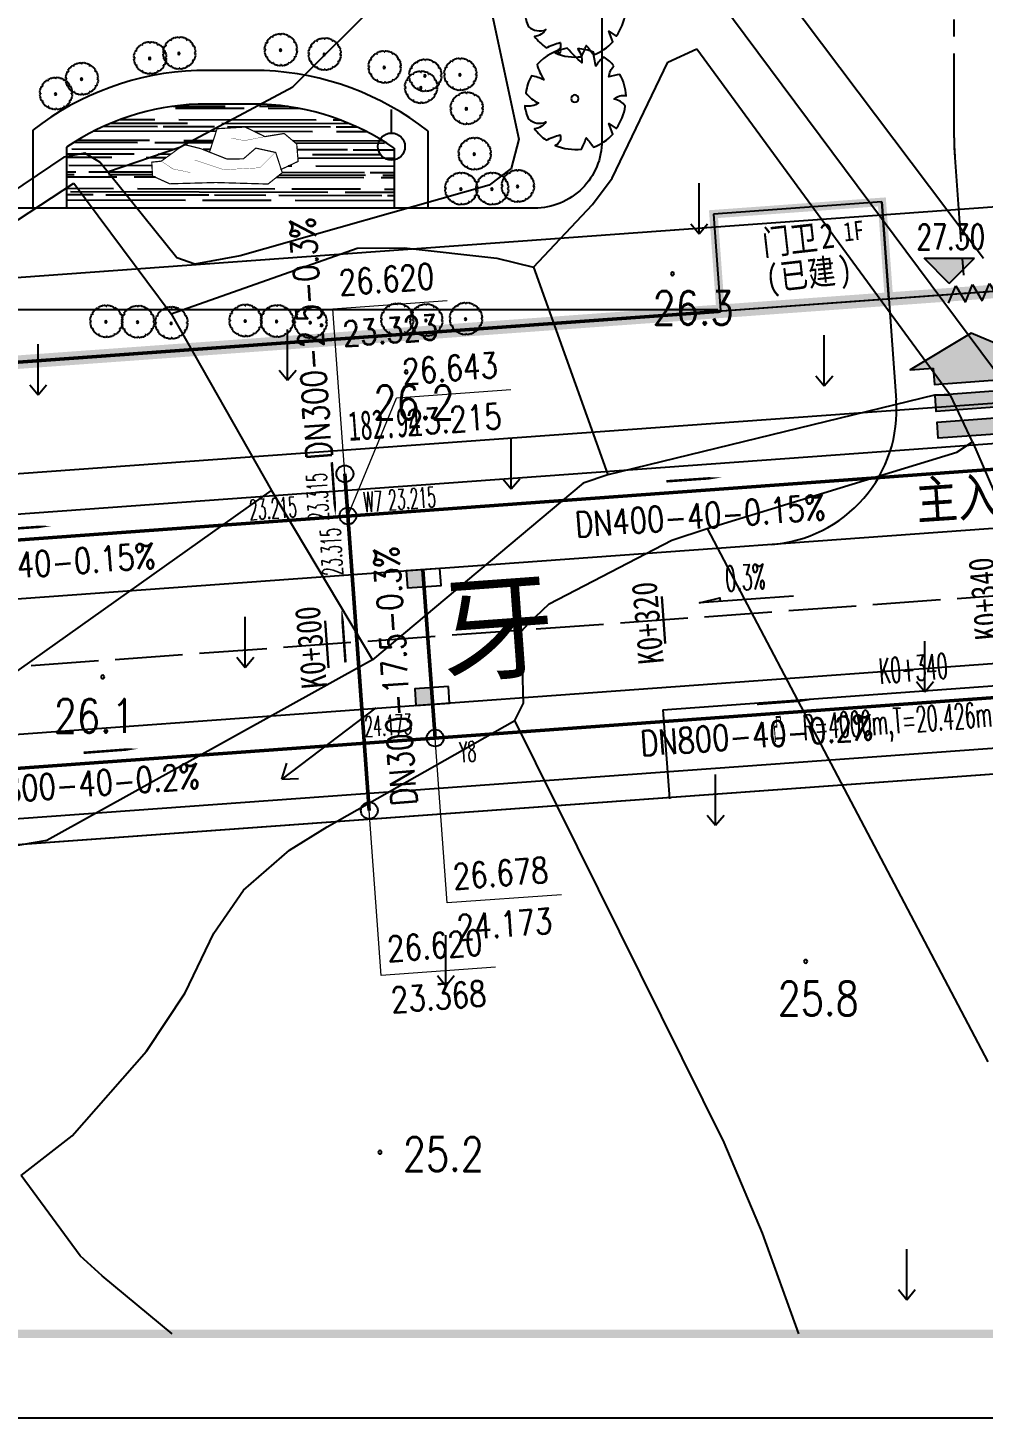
# Model space of a CAD drawing. Header units: millimetres. Extents: x 423080 to 423918, y 54742 to 55570.
# Drawn here: x 423241.6 to 423298.1, y 54742 to 54824.4 of the extents above; entities that cross this region are included whole.
import ezdxf
from ezdxf.enums import TextEntityAlignment as Align

# ---------------------------------------------------------------- set-up
doc = ezdxf.new("R2010")
doc.units = ezdxf.units.MM
for name, pattern in [('ACAD_ISO10W100', [18, 12, -3, 0, -3]), ('CENTERX2', [4, 2.5, -0.5, 0.5, -0.5]), ('CONTINOUS', [0]), ('X3', [5, 4, -1])]:
    doc.linetypes.add(name, pattern=pattern)
doc.layers.add('0 - 已设计道路边线', color=140, linetype='Continuous', lineweight=50)
for name, color, linetype in [('0 - 建筑控制线', 40, 'Continuous'), ('0 - 新建建筑', 7, 'Continuous'), ('0 - 绿化2', 74, 'Continuous'), ('0 - 规划--用地红线', 6, 'Continuous'), ('DIM_ELEV', 171, 'Continuous'), ('LV', 3, 'Continuous'), ('lvhua', 7, 'Continuous'), ('PUB_DIM', 171, 'Continuous'), ('PUB_TEXT', 7, 'Continuous'), ('Road-zx', 6, 'Continuous'), ('TK', 4, 'Continuous'), ('TREE', 3, 'Continuous'), ('围墙线', 32, 'Continuous'), ('地形图', 252, 'Continuous'), ('建设布局', 7, 'Continuous'), ('景观设计-硬质', 128, 'Continuous'), ('污水', 7, 'Continuous'), ('规划110kV线路', 255, 'Continuous'), ('路名', 7, 'Continuous'), ('道路', 5, 'Continuous'), ('道路网', 7, 'Continuous'), ('雨水', 7, 'Continuous'), ('高程设计数据', 7, 'Continuous')]:
    doc.layers.add(name, color=color, linetype=linetype)
doc.styles.add('_TCH_DIM', font='SIMPLEX', dxfattribs={"bigfont": 'GBCBIG'})
doc.styles.add('HT', font='simhei.ttf', dxfattribs={"width": 0.8})
doc.styles.add('HZ', font='rs.shx', dxfattribs={"width": 0.8, "bigfont": 'hztxt.shx'})
doc.styles.add('ST_T3', font='', dxfattribs={"width": 0.6})
doc.styles.get("Standard").update_dxf_attribs({"font": 'txt', "bigfont": 'gbcbig.shx'})
doc.styles.add('等线体', font='simhei.ttf')
doc.styles.get('ST_T3').set_extended_font_data('SimSun')
doc.linetypes.add('FENCELINE2', pattern='A,6.35,-2.54,[132,ltypeshp.shx,S=2.54,R=0,X=-2.54,Y=0],-2.54,25.4', length=36.83)
doc.dimstyles.new('_TCH_ARCH_M_M&&1', dxfattribs={"dimtxt": 1.75, "dimasz": 0.9, "dimexe": 1.25, "dimexo": 1.5, "dimgap": 0.5, "dimtad": 1, "dimzin": 0, "dimdsep": 46, "dimtxsty": 'ST_T3', "dimblk": 'ARCHTICK', "dimcen": 0.09, "dimclrt": 7, "dimazin": 2, "dimtfac": 1, "dimtix": 1, "dimtmove": 2, "dimatfit": 3, "dimfxl": 0, "dimtolj": 1, "dimtzin": 0, "dimarcsym": 0})

# ---------------------------------------------------------------- blocks, each defined once
blk = doc.blocks.new('A$C37C4632B')
at = {"layer": 'lvhua', "const_width": 200}
for points in [[(4391, 22560), (3229, 20511), (2085, 18543), (3038, 15940), (5263, 11751), (5516, 9084), (3991, 6862), (5071, 3688), (8503, 2990), (10092, 5529), (8884, 14036), (8250, 21590), (6655, 24272), (4382, 24133), (4391, 22560)], [(3796, 14513), (103, 12840), (349, 8217), (2278, 5166), (2117, 1955), (4079, 101), (6939, 188), (7983, 3239)]]:
    blk.add_lwpolyline(points, dxfattribs=at)
at = {"layer": 'lvhua', "color": 8, "const_width": 50}
for points in [[(4516, 22412), (5873, 20804), (6778, 18042)], [(5095, 3841), (7281, 6577), (6929, 12504), (4818, 17074)], [(2278, 5166), (2559, 8577), (1905, 10686)]]:
    blk.add_lwpolyline(points, dxfattribs=at)
blk = doc.blocks.new('cp')
blk.add_line((49359.91, 21065.075), (49359.91, 21065.075))
at = {"layer": '围墙线', "linetype": 'Continuous'}
for p, q in [((49359.91, 21072.075), (49358.91, 21071.575)), ((49358.91, 21071.575), (49359.91, 21071.075)), ((49359.91, 21071.075), (49358.91, 21070.575)), ((49358.91, 21070.575), (49359.91, 21070.075)), ((49359.91, 21070.075), (49358.91, 21069.575)), ((49358.91, 21069.575), (49359.91, 21069.075)), ((49359.91, 21069.075), (49358.91, 21068.575)), ((49359.91, 21069.075), (49358.91, 21068.575)), ((49358.91, 21068.575), (49359.91, 21068.075)), ((49358.91, 21068.575), (49359.91, 21068.075)), ((49359.91, 21068.075), (49358.91, 21067.575)), ((49358.91, 21067.575), (49359.91, 21067.075)), ((49359.91, 21067.075), (49358.91, 21066.575)), ((49358.91, 21066.575), (49359.91, 21066.075)), ((49359.91, 21066.075), (49358.91, 21065.575)), ((49358.91, 21065.575), (49359.91, 21065.075)), ((49359.91, 21065.075), (49358.91, 21065.075)), ((49358.91, 21065.075), (49358.91, 21054.075)), ((49359.26, 21065.075), (49359.26, 21054.075)), ((49359.56, 21065.075), (49359.56, 21054.075)), ((49359.91, 21054.075), (49359.91, 21065.075)), ((49358.91, 21054.075), (49359.91, 21054.075))]:
    blk.add_line(p, q, dxfattribs=at)
blk = doc.blocks.new('$plan$00003853')
at = {"layer": '0 - 绿化2'}
blk.add_lwpolyline([(227, 1020, -0.064779), (482, 928, -0.140502), (396, 691, 0.022693), (675, 782, -0.079452), (887, 533, 0.167891), (592, 468, 0.027315), (999, 345, -0.172277), (998, -362, -0.066723), (654, -389, -0.062305), (849, -572, -0.091342), (592, -836, -0.143439), (285, -705, 0.213293), (366, -986, -0.068191), (89, -1047, -0.278754), (-132, -757, 0.22121), (-146, -1029, -0.081068), (-464, -929, 0.034822), (-501, -626, 0.431768), (-644, -818, -0.134445), (-967, -375, -0.054829), (-808, -178, 0.035323), (-1051, -141, -0.115847), (-1001, 342), (-767, 368), (-931, 457, -0.12079), (-611, 836, -0.192954), (-378, 705, 0.24867), (-432, 953, -0.109754), (15, 1047, -0.045563), (77, 823, 0.166126)], format="xyb", close=True, dxfattribs=at)
blk.add_circle((13, -7), 75.6, dxfattribs=at)
blk = doc.blocks.new('BRANCHD', base_point=(0.5, 0.5))
for p, q in [((0.951, 0.743), (0.931, 0.754)), ((0.962, 0.694), (0.951, 0.743)), ((0.974, 0.687), (0.962, 0.694)), ((0.97, 0.587), (0.994, 0.594)), ((0.97, 0.571), (0.97, 0.587)), ((1.008, 0.55), (0.97, 0.571)), ((0.987, 0.668), (0.974, 0.687)), ((0.982, 0.647), (0.987, 0.668)), ((0.997, 0.62), (0.982, 0.647)), ((0.994, 0.594), (0.997, 0.62)), ((0.998, 0.504), (1.008, 0.52)), ((1.008, 0.52), (1.008, 0.55))]:
    blk.add_line(p, q)
blk = doc.blocks.new('M_F16')
at = {"xscale": 1016, "yscale": 1016, "zscale": 1016}
for rotation in [120, 90, 59.99999999999999, 30, 150, 180, 330.0000000000001, 210, 240, 270, 300.0000000000001]:
    blk.add_blockref('BRANCHD', (3, 9), dxfattribs=dict(at, rotation=rotation))
blk.add_blockref('BRANCHD', (3, 9), dxfattribs=at)
at = {"width": 0.8, "flags": 9}
for tag in ['YSIZE', 'XSIZE']:
    blk.add_attdef(tag, (0, 0), '', height=0.2, dxfattribs=at)
blk = doc.blocks.new('SHU1')
at = {"layer": 'LV'}
for radius in [137, 92.1]:
    blk.add_circle((214, 644), radius, dxfattribs=at)
at = {"layer": 'LV', "xscale": 4.5, "yscale": 4.5, "zscale": 4.5}
blk.add_blockref('M_F16', (267, 678), dxfattribs=at)
blk = doc.blocks.new('JTTT')
h = blk.add_hatch(color=1)
h.paths.add_polyline_path([(-3, -2.4), (-3, -3.6), (3, -3.6), (3, -2.4), (4.7, -2.4), (0, 0), (-4.7, -2.4)])
h.paths.add_polyline_path([(3, -5.6), (-3, -5.6), (-3, -4.4), (3, -4.4)])
h.paths.add_polyline_path([(3, -7.6), (-3, -7.6), (-3, -6.4), (3, -6.4)])
blk.add_lwpolyline([(-3, -2.4), (-3, -3.6), (3, -3.6), (3, -2.4), (4.7, -2.4), (0, 0), (-4.7, -2.4), (-3, -2.4)])
for points in [[(3, -5.6), (-3, -5.6), (-3, -4.4), (3, -4.4)], [(3, -7.6), (-3, -7.6), (-3, -6.4), (3, -6.4)]]:
    blk.add_lwpolyline(points, close=True)
blk = doc.blocks.new('dxing')
at = {"layer": '地形图', "color": 250, "linetype": 'Continuous'}
for p, q in [((421404.274, 54676.576), (421407.916, 54659.57)), ((421435.454, 54652.506, 28.26), (421423.651, 54668.164, 28.26)), ((421394.534, 54662.668, 28), (421399.847, 54667.979, 28)), ((421436.724, 54645.026, 28.35), (421419.884, 54667.646, 28.35)), ((421416.748, 54664.132, 26.28), (421418.477, 54664.919, 26.28)), ((421418.477, 54664.919), (421433.487, 54644.404)), ((421413.449, 54657.249, 26.28), (421416.748, 54664.132, 26.28)), ((421387.854, 54659.09, 28), (421394.534, 54662.668, 28)), ((421400.38, 54659.93), (421400.38, 54661.33)), ((421383.566, 54657.642, 28), (421387.854, 54659.09, 28)), ((421407.916, 54659.57), (421407.478, 54657.823)), ((421380.973, 54658.496), (421350.483, 54637.971)), ((421382.225, 54658.741), (421380.973, 54658.496)), ((421383.105, 54658.215), (421382.225, 54658.741)), ((421387.668, 54652.532), (421383.105, 54658.215)), ((421407.478, 54657.823), (421406.172, 54656.849)), ((421367.794, 54647.896, 26.28), (421381.564, 54656.966, 26.28)), ((421381.564, 54656.966, 26.28), (421387.324, 54649.216, 26.28)), ((421406.172, 54656.849), (421391.414, 54652.663)), ((421412.284, 54655.706, 26.28), (421413.449, 54657.249, 26.28)), ((421418.607, 54653.959), (421418.607, 54656.959)), ((421408.784, 54651.986, 26.28), (421412.284, 54655.706, 26.28)), ((421418.107, 54654.559), (421418.607, 54653.959)), ((421418.607, 54653.959), (421419.107, 54654.559)), ((421387.324, 54649.216, 26.28), (421398.354, 54653.106, 26.28)), ((421388.737, 54652.153), (421387.668, 54652.532)), ((421391.414, 54652.663), (421388.737, 54652.153)), ((421398.354, 54653.106, 26.28), (421401.137, 54653.125, 26.28)), ((421401.137, 54653.125, 26.28), (421406.629, 54652.519, 26.28)), ((421406.629, 54652.519, 26.28), (421408.784, 54651.986, 26.28)), ((421408.784, 54651.986, 26.28), (421413.194, 54639.676, 26.28)), ((421387.324, 54649.216, 26.28), (421393.274, 54638.746, 26.28)), ((421394.227, 54645.286), (421394.227, 54648.286)), ((421426.014, 54644.951), (421426.014, 54647.951)), ((421379.456, 54644.412), (421379.456, 54647.412)), ((421393.727, 54645.886), (421394.227, 54645.286)), ((421394.227, 54645.286), (421394.727, 54645.886)), ((421378.956, 54645.012), (421379.456, 54644.412)), ((421379.456, 54644.412), (421379.956, 54645.012)), ((421425.514, 54645.551), (421426.014, 54644.951)), ((421426.014, 54644.951), (421426.514, 54645.551)), ((421432.542, 54644.397, 28.51), (421413.194, 54639.676, 28.51)), ((421433.487, 54644.404, 28.51), (421432.542, 54644.397, 28.51)), ((421434.797, 54641.641, 24.25), (421433.487, 54644.404, 24.25)), ((421407.479, 54638.85), (421407.479, 54641.85)), ((421419.074, 54636.496, 24.25), (421433.858, 54641.015, 24.25)), ((421433.858, 54641.015, 24.25), (421434.797, 54641.641, 24.25)), ((421434.797, 54641.641), (421456.933, 54590.233)), ((421406.979, 54639.45), (421407.479, 54638.85)), ((421407.479, 54638.85), (421407.979, 54639.45)), ((421413.194, 54639.676, 28.51), (421411.729, 54639.192, 28.51)), ((421369.814, 54622.116, 26.28), (421393.274, 54638.746, 26.28)), ((421393.274, 54638.746, 26.28), (421399.254, 54628.726, 26.28)), ((421411.729, 54639.192, 28.51), (421399.254, 54628.726, 28.51)), ((421416.991, 54635.809, 24.25), (421419.074, 54636.496, 24.25)), ((421419.074, 54636.496, 26.34), (421435.694, 54604.906, 26.34)), ((421409.714, 54632.041, 24.25), (421416.991, 54635.809, 24.25)), ((421408.494, 54630.866, 24.25), (421409.714, 54632.041, 24.25)), ((421391.723, 54628.268), (421391.723, 54631.268)), ((421408.085, 54630.413, 24.25), (421408.494, 54630.866, 24.25)), ((421408.21, 54626.154, 24.25), (421408.085, 54630.413, 24.25)), ((421431.978, 54626.832), (421431.978, 54629.832)), ((421399.254, 54628.726, 28.51), (421379.974, 54618.006, 28.51)), ((421391.223, 54628.868), (421391.723, 54628.268)), ((421391.723, 54628.268), (421392.223, 54628.868)), ((421431.478, 54627.432), (421431.978, 54626.832)), ((421431.978, 54626.832), (421432.478, 54627.432)), ((421407.684, 54625.116, 24.25), (421408.21, 54626.154, 24.25)), ((421399.449, 54625.884), (421393.881, 54621.642)), ((421396.566, 54618.828, 24.25), (421407.684, 54625.116, 24.25)), ((421420.094, 54600.126, 26.73), (421407.684, 54625.116, 26.73)), ((421393.881, 54621.642), (421394.185, 54622.594)), ((421419.581, 54618.916), (421419.581, 54621.916)), ((421393.881, 54621.642), (421394.88, 54621.682)), ((421419.081, 54619.516), (421419.581, 54618.916)), ((421419.581, 54618.916), (421420.081, 54619.516)), ((421394.342, 54617.446, 24.25), (421396.566, 54618.828, 24.25)), ((421379.974, 54618.006, 28.51), (421375.313, 54617.213, 28.51)), ((421391.614, 54615.076, 24.25), (421394.342, 54617.446, 24.25)), ((421389.864, 54612.52, 24.25), (421391.614, 54615.076, 24.25)), ((421388.164, 54608.996, 24.25), (421389.864, 54612.52, 24.25)), ((421403.6, 54609.41), (421403.6, 54612.41)), ((421403.1, 54610.01), (421403.6, 54609.41)), ((421403.6, 54609.41), (421404.1, 54610.01)), ((421385.872, 54605.537, 24.25), (421388.164, 54608.996, 24.25)), ((421381.464, 54600.512, 24.25), (421385.872, 54605.537, 24.25)), ((421378.454, 54598.166, 24.25), (421381.464, 54600.512, 24.25)), ((421422.351, 54594.748, 26.73), (421420.094, 54600.126, 26.73)), ((421381.934, 54593.396, 25.79), (421378.454, 54598.166, 25.79)), ((421424.509, 54588.785, 26.73), (421422.351, 54594.748, 26.73)), ((421383.246, 54592.217, 25.79), (421381.934, 54593.396, 25.79)), ((421430.909, 54590.804), (421430.909, 54593.804)), ((421387.387, 54588.785, 25.79), (421383.246, 54592.217, 25.79)), ((421430.409, 54591.404), (421430.909, 54590.804)), ((421430.909, 54590.804), (421431.409, 54591.404))]:
    blk.add_line(p, q, dxfattribs=at)
for centre, major_axis, start_param, end_param in [((421410.314, 54664.776, 27.07), (0.0707, 0.0707), 5.497787, 8.63938), ((421410.314, 54664.776, 27.07), (0.0707, 0.0707), 2.356194, 5.497787), ((421400.38, 54659.13), (-0.566, 0.566), 3.926991, 10.210176), ((421417.025, 54651.59, 26.25), (0.0707, 0.0707), 5.497787, 8.63938), ((421417.025, 54651.59, 26.25), (0.0707, 0.0707), 2.356194, 5.497787), ((421401.252, 54645.774, 26.22), (0.0707, 0.0707), 5.497787, 8.63938), ((421401.252, 54645.774, 26.22), (0.0707, 0.0707), 2.356194, 5.497787), ((421383.281, 54627.705, 26.12), (0.0707, 0.0707), 5.497787, 8.63938), ((421383.281, 54627.705, 26.12), (0.0707, 0.0707), 2.356194, 5.497787), ((421424.914, 54610.851, 25.81), (0.0707, 0.0707), 5.497787, 8.63938), ((421424.914, 54610.851, 25.81), (0.0707, 0.0707), 2.356194, 5.497787), ((421399.695, 54599.543, 25.19), (0.0707, 0.0707), 5.497787, 8.63938), ((421399.695, 54599.543, 25.19), (0.0707, 0.0707), 2.356194, 5.497787)]:
    blk.add_ellipse(centre, major_axis=major_axis, ratio=1, start_param=start_param, end_param=end_param, dxfattribs=at)
at = {"layer": '地形图', "color": 250, "linetype": 'Continuous', "style": 'HZ', "width": 0.8}
for s, p in [('26.3', (421418.248, 54649.568)), ('26.2', (421401.703, 54643.965)), ('26.1', (421382.78, 54625.395)), ('25.8', (421425.657, 54608.653)), ('25.2', (421403.456, 54599.428))]:
    blk.add_text(s, height=2, dxfattribs=at).set_placement(p, align=Align.MIDDLE)
blk = doc.blocks.new('GeYuanFrame_05815532', base_point=(20.09, 4.53))
at = {"layer": 'TK'}
blk.add_lwpolyline([(20.09, 4.53), (20.09, 598.53), (861.09, 598.53), (861.09, 4.53)], close=True, dxfattribs=at)
at = {"layer": 'TK', "const_width": 1}
blk.add_lwpolyline([(45.09, 588.53), (851.09, 588.53), (851.09, 14.53), (45.09, 14.53)], close=True, dxfattribs=at)
blk = doc.blocks.new('_ArchTick')
at = {"color": 0, "linetype": 'ByBlock', "const_width": 0.15}
blk.add_lwpolyline([(-0.5, -0.5), (0.5, 0.5)], dxfattribs=at)
blk = doc.blocks.new('*D65')
at = {"layer": 'Defpoints', "color": 0}
for p in [(423353.443, 54813.787), (423353.998, 54806.132), (423170.985, 54800.568)]:
    blk.add_point(p, dxfattribs=at)
at = {"layer": 'PUB_DIM', "color": 0, "lineweight": -2}
for p, q in [((423353.551, 54812.291), (423354.088, 54804.885)), ((423171.539, 54792.912), (423353.998, 54806.132)), ((423171.093, 54799.072), (423171.63, 54791.666))]:
    blk.add_line(p, q, dxfattribs=at)
at = {"layer": 'PUB_DIM', "color": 0, "lineweight": -2, "xscale": 0.9, "yscale": 0.9, "zscale": 0.9}
for p, rotation in [((423353.998, 54806.132), 4.143874228569453), ((423171.539, 54792.912), 184.1438742285695)]:
    blk.add_blockref('_ArchTick', p, dxfattribs=dict(at, rotation=rotation))
at = {"layer": 'PUB_DIM', "color": 7, "insert": (423262.669, 54800.893), "char_height": 1.75, "attachment_point": 5, "rotation": 4.14387, "style": 'ST_T3'}
blk.add_mtext('\\A1;182.94', dxfattribs=at)

msp = doc.modelspace()

# ---------------------------------------------------------------- hatches: boundary and pattern name
at = {"layer": 'DIM_ELEV'}
msp.add_hatch(color=256, dxfattribs=at).paths.add_polyline_path([(423296.139, 54809.205), (423294.639, 54810.705), (423297.639, 54810.705)])
at = {"layer": '道路'}
h = msp.add_hatch(dxfattribs=at)
h.set_pattern_fill('AR-RROOF', color=131, scale=0.8, angle=-15.88068, style=0)
h.set_pattern_definition([(179.85823, (423376.011, 55079.4885), (-2.237707, -1.0104662), [15.24, -2.032, 5.08, -1.016]), (179.85823, (423374.6585, 55078.9839), (1.0126534, -1.35379), [3.048, -0.33528, 6.096, -0.762]), (179.85823, (423375.5009, 55078.6262), (-5.2848682, -0.6676455), [8.128, -1.4224, 4.064, -1.016])])
h.paths.add_polyline_path([(423243.852, 54817.283), (423243.844, 54814.13), (423263.244, 54814.082), (423263.252, 54817.235, 0.14051), (423255.478, 54819.828), (423251.639, 54819.837, 0.14051)])
h.paths.add_polyline_path([(423248.899, 54816.398), (423249.463, 54816.458), (423250.149, 54816.956), (423250.807, 54817.444), (423251.777, 54817.208), (423252.317, 54816.994), (423252.768, 54818.382), (423254.432, 54818.479), (423255.601, 54817.912), (423256.743, 54818.098), (423257.485, 54817.471), (423257.569, 54816.444), (423256.565, 54815.97), (423256.629, 54815.772), (423255.784, 54815.102), (423252.692, 54815.193), (423249.964, 54815.116), (423248.941, 54815.579)], flags=16)
at = {"layer": '雨水', "linetype": 'Continuous'}
for points in [[(423264.038, 54791.18), (423263.965, 54792.177), (423264.963, 54792.249), (423265.035, 54791.252)], [(423264.543, 54784.198), (423264.471, 54785.195), (423265.468, 54785.268), (423265.541, 54784.27)]]:
    msp.add_hatch(color=5, dxfattribs=at).paths.add_polyline_path(points)

# ---------------------------------------------------------------- linework, layer by layer
at = {"linetype": 'CONTINOUS', "ltscale": 100}
for p, q in [((423292.145, 54814.044), (423282.171, 54813.319)), ((423282.171, 54813.319), (423282.586, 54807.607))]:
    msp.add_line(p, q, dxfattribs=at)
at = {"layer": '0 - 已设计道路边线', "color": 5, "lineweight": -2}
for p, q in [((423292.563, 54808.286), (423292.145, 54814.044)), ((423292.145, 54814.044), (423292.564, 54808.286)), ((423292.145, 54814.044), (423292.999, 54802.304))]:
    msp.add_line(p, q, dxfattribs=at)
msp.add_lwpolyline([(423191.245, 54834.855), (423224.563, 54834.855, -0.414214), (423227.563, 54831.855), (423227.563, 54816.669, 0.414214), (423236.563, 54807.669), (423282.436, 54807.669)], format="xyb", dxfattribs=at)
msp.add_lwpolyline([(423235.563, 54829.631), (423271.563, 54829.631, -0.414214), (423275.563, 54825.631), (423275.563, 54817.669, -0.414214), (423271.563, 54813.669), (423235.563, 54813.669, -0.414214), (423231.563, 54817.669), (423231.563, 54825.631, -0.414214)], format="xyb", close=True, dxfattribs=at)
msp.add_arc((423285.02, 54801.724), 8, 274.14385, 4.15999, dxfattribs=at)
at = {"layer": '0 - 建筑控制线', "linetype": 'FENCELINE2', "ltscale": 0.1, "const_width": 0.2}
msp.add_lwpolyline([(423282.59, 54807.56), (423190.549, 54800.895)], dxfattribs=at)
at = {"layer": '0 - 新建建筑', "const_width": 0.5}
msp.add_lwpolyline([(423282.171, 54813.319), (423292.145, 54814.044), (423292.563, 54808.286), (423282.59, 54807.56)], close=True, dxfattribs=at)
at = {"layer": '0 - 规划--用地红线', "color": 6, "linetype": 'ACAD_ISO10W100', "ltscale": 0.5, "const_width": 0.8}
msp.add_lwpolyline([(423171.063, 54998.746), (423353.522, 54998.746), (423353.522, 54812.702), (423171.063, 54799.483)], close=True, dxfattribs=at)
at = {"layer": '0 - 规划--用地红线', "color": 1, "linetype": 'ACAD_ISO10W100', "ltscale": 0.5, "const_width": 0.1}
msp.add_lwpolyline([(423174.063, 54995.746), (423350.522, 54995.746), (423350.522, 54817.498), (423174.063, 54804.713)], close=True, dxfattribs=at)
at = {"layer": 'DIM_ELEV'}
for p, q in [((423296.139, 54809.205), (423294.639, 54810.705)), ((423294.639, 54810.705), (423297.639, 54810.705)), ((423296.139, 54809.205), (423297.639, 54810.705))]:
    msp.add_line(p, q, dxfattribs=at)
at = {"layer": 'Road-zx', "color": 4, "linetype": 'CENTERX2', "ltscale": 2}
for p, q in [((423296.423, 54817.844), (423296.423, 54832.366)), ((423296.465, 54816.683), (423297.052, 54808.611))]:
    msp.add_line(p, q, dxfattribs=at)
for centre, radius in [((423312.423, 54817.844), 16), ((423308.423, 54817.699), 12)]:
    msp.add_arc(centre, radius, 180, 184.15999, dxfattribs=at)
at = {"layer": '建设布局', "color": 1, "linetype": 'Continuous', "flags": 128}
for points in [[(423097.162, 54998.746), (423353.522, 54998.746), (423353.522, 54812.702), (423097.162, 54794.129)], [(423215.63, 54746.978), (423213.672, 54773.995), (423347.614, 54783.7), (423359.292, 54775.344), (423361.414, 54746.978)]]:
    msp.add_lwpolyline(points, dxfattribs=at)
at = {"layer": '景观设计-硬质'}
for p, q in [((423255.563, 54821.826), (423251.563, 54821.836)), ((423241.852, 54818.301), (423241.852, 54813.669)), ((423265.252, 54818.247), (423265.252, 54813.669)), ((423243.852, 54817.283), (423243.852, 54813.669)), ((423263.252, 54817.235), (423263.252, 54813.669))]:
    msp.add_line(p, q, dxfattribs=at)
at = {"layer": '景观设计-硬质', "flags": 128}
msp.add_lwpolyline([(423263.252, 54817.235, 0.14051), (423255.478, 54819.828), (423251.639, 54819.837, 0.14051), (423243.852, 54817.283)], format="xyb", dxfattribs=at)
at = {"layer": '景观设计-硬质'}
for centre, start, end in [((423252.2, 54804.979), 92.16435, 127.84024), ((423254.843, 54804.972), 51.89786, 87.55211)]:
    msp.add_arc(centre, 16.869, start, end, dxfattribs=at)
at = {"layer": '污水', "color": 243, "linetype": 'Continuous', "lineweight": 50}
for p, q in [((423097.162, 54783.601), (423465.162, 54810.263)), ((423261.785, 54777.982), (423260.34, 54797.93))]:
    msp.add_line(p, q, dxfattribs=at)
at = {"layer": '污水', "color": 243, "linetype": 'Continuous', "lineweight": 13}
for p, q in [((423266.402, 54808.181), (423259.633, 54807.695)), ((423260.34, 54797.93), (423259.633, 54807.695)), ((423260.521, 54795.437), (423263.397, 54802.422)), ((423270.166, 54802.908), (423263.397, 54802.422)), ((423262.493, 54768.217), (423261.785, 54777.982)), ((423269.262, 54768.703), (423262.493, 54768.217))]:
    msp.add_line(p, q, dxfattribs=at)
at = {"layer": '污水', "color": 243, "linetype": 'Continuous', "flags": 128}
for points in [[(423259.792, 54795.352, 0, 0.3, 0), (423259.683, 54796.906, 0.15, 0.15, 0), (423259.562, 54798.622, 0.15, 0.15, 0)], [(423282.654, 54797.717, 0, 0.3, 0), (423281.1, 54797.608, 0.15, 0.15, 0), (423279.384, 54797.488, 0.15, 0.15, 0)], [(423242.969, 54794.842, 0, 0.3, 0), (423241.414, 54794.733, 0.15, 0.15, 0), (423239.698, 54794.612, 0.15, 0.15, 0)], [(423260.143, 54790.024, 0, 0.3, 0), (423260.252, 54788.47, 0.15, 0.15, 0), (423260.373, 54786.754, 0.15, 0.15, 0)]]:
    msp.add_lwpolyline(points, format="xyseb", dxfattribs=at)
at = {"layer": '污水', "color": 243, "linetype": 'Continuous'}
for centre in [(423260.34, 54797.93), (423260.521, 54795.437), (423261.785, 54777.982)]:
    msp.add_circle(centre, 0.5, dxfattribs=at)
at = {"layer": '规划110kV线路', "color": 210}
msp.add_line((423348.046, 54785.235), (423097.162, 54767.058), dxfattribs=at)
at = {"layer": '道路网', "color": 1, "linetype": 'Continuous'}
msp.add_line((423384.907, 54814.976), (423097.162, 54794.129), dxfattribs=at)
at = {"layer": '道路网', "color": 5, "linetype": 'X3'}
msp.add_line((423465.162, 54802.743), (423097.162, 54776.082), dxfattribs=at)
at = {"layer": '道路网', "color": 4, "linetype": 'Continuous'}
msp.add_line((423347.685, 54790.222), (423097.162, 54772.071), dxfattribs=at)
at = {"layer": '道路网', "color": 2, "linetype": 'Continuous', "lineweight": 30}
for p, q in [((423279.114, 54790.668), (423279.316, 54787.875)), ((423259.166, 54789.223), (423259.369, 54786.43))]:
    msp.add_line(p, q, dxfattribs=at)
at = {"layer": '道路网', "color": 6, "linetype": 'Continuous'}
msp.add_line((423348.046, 54785.235), (423097.162, 54767.058), dxfattribs=at)
at = {"layer": '道路网', "color": 6, "linetype": 'Continuous', "flags": 128}
msp.add_lwpolyline([(423465.162, 54811.767), (423388.547, 54806.216), (423346.657, 54803.181), (423097.162, 54785.105)], dxfattribs=at)
at = {"layer": '道路网', "color": 4, "linetype": 'Continuous', "flags": 128}
msp.add_lwpolyline([(423465.162, 54806.754), (423388.908, 54801.229), (423347.018, 54798.194), (423097.162, 54780.092)], dxfattribs=at)
at = {"layer": '道路网', "color": 1, "linetype": 'Continuous', "flags": 128}
msp.add_lwpolyline([(423097.162, 54765.554), (423347.614, 54783.7)], dxfattribs=at)
at = {"layer": '雨水', "color": 5, "linetype": 'Continuous', "lineweight": 50}
for p, q in [((423465.162, 54796.728), (423097.162, 54770.066)), ((423265.685, 54782.276), (423264.963, 54792.249))]:
    msp.add_line(p, q, dxfattribs=at)
at = {"layer": '雨水', "color": 5, "linetype": 'Continuous', "lineweight": 13}
for p, q in [((423266.393, 54772.51), (423265.685, 54782.276)), ((423273.162, 54772.996), (423266.393, 54772.51))]:
    msp.add_line(p, q, dxfattribs=at)
at = {"layer": '雨水', "color": 5, "linetype": 'Continuous'}
for points in [[(423265.96, 54792.322), (423263.965, 54792.177), (423264.038, 54791.18), (423266.032, 54791.324)], [(423266.466, 54785.34), (423264.471, 54785.195), (423264.543, 54784.198), (423266.538, 54784.343)]]:
    msp.add_lwpolyline(points, close=True, dxfattribs=at)
at = {"layer": '雨水', "color": 5, "linetype": 'Continuous', "flags": 128}
for points in [[(423288.022, 54784.54, 0, 0.3, 0), (423286.468, 54784.423, 0.15, 0.15, 0), (423284.752, 54784.294, 0.15, 0.15, 0)], [(423248.126, 54781.65, 0, 0.3, 0), (423246.573, 54781.533, 0.15, 0.15, 0), (423244.857, 54781.403, 0.15, 0.15, 0)]]:
    msp.add_lwpolyline(points, format="xyseb", dxfattribs=at)
at = {"layer": '雨水', "color": 5, "linetype": 'Continuous'}
msp.add_circle((423265.685, 54782.276), 0.5, dxfattribs=at)
at = {"layer": '高程设计数据', "color": 1, "linetype": 'Continuous'}
for q in [(423319.918, 54786.907), (423279.556, 54778.668)]:
    msp.add_line((423279.173, 54783.955), q, dxfattribs=at)
at = {"layer": '高程设计数据', "color": 4, "linetype": 'Continuous', "flags": 128}
msp.add_lwpolyline([(423286.908, 54790.677), (423281.349, 54790.281), (423282.547, 54790.591), (423282.563, 54790.368)], dxfattribs=at)

# ---------------------------------------------------------------- block references
at = {"color": 2, "xscale": 0.5, "yscale": 0.5, "zscale": 0.5}
msp.add_blockref('GeYuanFrame_05815532', (423084.662, 54741.978), dxfattribs=at)
at = {"color": 1}
msp.add_blockref('dxing', (1862.716, 158.193), dxfattribs=at)
at = {"xscale": -1, "rotation": 94.15628700386769}
msp.add_blockref('cp', (440735.275, 105565.381), dxfattribs=at)
at = {"xscale": 0.8, "yscale": 0.8, "zscale": 0.8, "rotation": 4.143874228563456}
msp.add_blockref('JTTT', (423297.439, 54806.276), dxfattribs=at)
at = {"layer": '0 - 绿化2', "xscale": 0.002879999999999999, "yscale": -0.00288, "zscale": 0.00288, "rotation": 118.0922593969319}
for p in [(423273.991, 54825.614), (423273.991, 54820.141)]:
    msp.add_blockref('$plan$00003853', p, dxfattribs=at)
at = {"layer": 'TREE', "extrusion": (0, 0, -1), "xscale": 0.0004110838609215419, "yscale": 0.0004110836464220474, "zscale": -0.0004110837350400002, "rotation": 80.51106326247083}
for p in [(-423248.528, 54822.416), (-423250.258, 54822.703), (-423256.272, 54822.897), (-423258.872, 54822.644), (-423262.424, 54821.883), (-423244.487, 54821.18), (-423264.831, 54821.381), (-423266.907, 54821.444), (-423242.956, 54820.306), (-423264.58, 54820.679), (-423267.284, 54819.432), (-423267.757, 54816.742), (-423266.958, 54814.667), (-423268.795, 54814.667), (-423270.312, 54814.827), (-423245.94, 54806.812), (-423247.809, 54806.783), (-423249.793, 54806.717), (-423254.18, 54806.854), (-423256.049, 54806.824), (-423258.033, 54806.758), (-423263.168, 54806.923), (-423264.889, 54806.881), (-423267.239, 54806.965)]:
    msp.add_blockref('SHU1', p, dxfattribs=at)
at = {"layer": '景观设计-硬质', "xscale": -0.0003600004095346287, "yscale": 0.0003600002266466617, "zscale": 0.00036, "rotation": 96.39788100629643}
msp.add_blockref('A$C37C4632B', (423257.357, 54818.934), dxfattribs=at)

# ---------------------------------------------------------------- texts
at = {"layer": 'PUB_TEXT', "style": 'HT', "width": 0.8}
for s, height, rotation, p in [('门卫', 1.5021, 6.53066, (423285.147, 54810.855)), ('2', 1.502, 6.53066, (423288.581, 54811.248)), ('1F', 1.1266, 6.53066, (423289.921, 54811.695)), ('已建', 1.5021, 6.53066, (423286.206, 54808.854)), (')', 1.502, 6.53066, (423289.64, 54809.248)), ('(', 1.502, 6.53066, (423285.347, 54808.756)), ('主入口', 2.2532, 3.80487, (423294.24, 54795.202))]:
    msp.add_text(s, height=height, rotation=rotation, dxfattribs=at).set_placement(p)
at = {"layer": 'PUB_TEXT', "style": '_TCH_DIM', "width": 0.705882}
msp.add_text('27.30', height=1.4875, dxfattribs=at).set_placement((423294.204, 54811.23))
at = {"layer": '污水', "color": 243, "linetype": 'Continuous', "style": 'HZ'}
for s, height, rotation, width, p in [('DN300-2.5-0.3%', 1.5, 94.10837, 0.8, (423259.578, 54798.843)), ('26.620', 1.5, 4.18143, 0.8, (423260.034, 54808.501)), ('23.323', 1.5, 4.18143, 0.8, (423260.262, 54805.479)), ('26.643', 1.5, 4.18143, 0.8, (423263.798, 54803.228)), ('23.215', 1.5, 4.18143, 0.8, (423264.026, 54800.206)), ('23.315', 1.2, 93.10084, 0.5, (423259.4, 54795.176)), ('23.215', 1.2, 4.02755, 0.5, (423254.707, 54795.187)), ('W7', 1.2, 3.94471, 0.5, (423261.481, 54795.643)), ('23.215', 1.2, 4.02755, 0.5, (423262.942, 54795.77)), ('DN400-40-0.15%', 1.5, 4.10837, 0.8, (423274.024, 54794.161)), ('23.315', 1.2, 93.10084, 0.5, (423260.225, 54791.928)), ('DN400-40-0.15%', 1.5, 4.10837, 0.8, (423234.339, 54791.286)), ('DN300-17.5-0.3%', 1.5, 94.10837, 0.8, (423264.61, 54778.329)), ('26.620', 1.5, 4.18143, 0.8, (423262.894, 54769.023)), ('23.368', 1.5, 4.18143, 0.8, (423263.122, 54766.001))]:
    msp.add_text(s, height=height, rotation=rotation, dxfattribs=dict(at, width=width)).set_placement(p)
at = {"layer": '路名', "color": 6, "linetype": 'Continuous', "style": '等线体'}
msp.add_text('牙', height=5, rotation=4.14387, dxfattribs=at).set_placement((423266.158, 54786.059, -26.29))
at = {"layer": '道路网', "color": 141, "linetype": 'Continuous', "style": '等线体', "width": 0.8}
for s, p in [('K0+340', (423299.178, 54788.16)), ('K0+320', (423279.23, 54786.714)), ('K0+300', (423259.283, 54785.269))]:
    msp.add_text(s, height=1.5, rotation=95.199, dxfattribs=at).set_placement(p)
at = {"layer": '雨水', "color": 5, "linetype": 'Continuous', "style": 'HZ'}
for s, height, rotation, width, p in [('24.173', 1.2, 3.23331, 0.5, (423261.527, 54782.353)), ('DN800-40-0.2%', 1.5, 4.13312, 0.8, (423277.882, 54781.201)), ('Y8', 1.2, 3.56239, 0.5, (423267.173, 54780.838)), ('DN800-40-0.2%', 1.5, 4.13312, 0.8, (423237.986, 54778.311)), ('26.678', 1.5, 4.18143, 0.8, (423266.794, 54773.316)), ('24.173', 1.5, 4.18143, 0.8, (423267.022, 54770.294))]:
    msp.add_text(s, height=height, rotation=rotation, dxfattribs=dict(at, width=width)).set_placement(p)
at = {"layer": '高程设计数据', "color": 1, "linetype": 'Continuous', "style": 'HZ', "width": 0.5}
for s, rotation, p in [('0.3%', 4.19382, (423282.918, 54790.955)), ('K0+340', 4.76912, (423292.031, 54785.483)), ('凸  R=4000m,T=20.426m,L=40.852m,E=0.052m', 4.21767, (423285.741, 54782.015))]:
    msp.add_text(s, height=1.5, rotation=rotation, dxfattribs=at).set_placement(p)

# ---------------------------------------------------------------- dimensions: what is measured, and where the dimension line sits
at = {"layer": 'PUB_DIM'}
dim = msp.add_aligned_dim(p1=(423170.985, 54800.568), p2=(423353.443, 54813.787), distance=-7.676, dimstyle='_TCH_ARCH_M_M&&1', dxfattribs=at)
dim.commit()
dim.dimension.update_dxf_attribs({"geometry": '*D65', "text_midpoint": (423262.669, 54800.893)})

doc.saveas('drawing.dxf')
